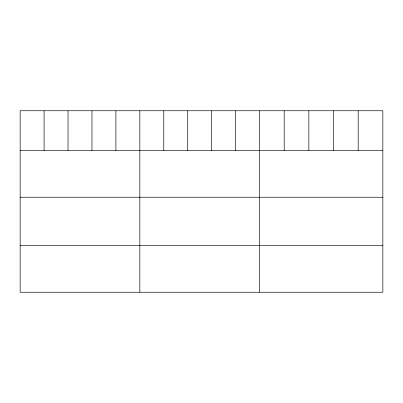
<?xml version="1.0" encoding="UTF-8"?>
<svg xmlns="http://www.w3.org/2000/svg" width="403" height="403" viewBox="0 0 403 403"><rect width="100%" height="100%" fill="white"/><g stroke="black" fill="none" stroke-linecap="round" stroke-linejoin="round"><path stroke-width="0.6" d="M382.85 150.44L382.85 292.251L20.15 292.251L20.15 110.749L382.85 110.749L382.85 150.44L20.15 150.44M20.15 197.238L382.85 197.238M20.15 245.452L382.85 245.452M358.186 110.749L358.186 150.44M333.523 110.749L333.523 150.44M308.859 110.749L308.859 150.44M284.196 110.749L284.196 150.44M259.532 110.749L259.532 292.251M235.594 110.749L235.594 150.44M211.656 110.749L211.656 150.44M187.717 110.749L187.717 150.44M163.779 110.749L163.779 150.44M139.841 110.749L139.841 292.251M115.903 110.749L115.903 150.44M91.965 110.749L91.965 150.44M68.026 110.749L68.026 150.44M44.088 110.749L44.088 150.44"/></g></svg>
